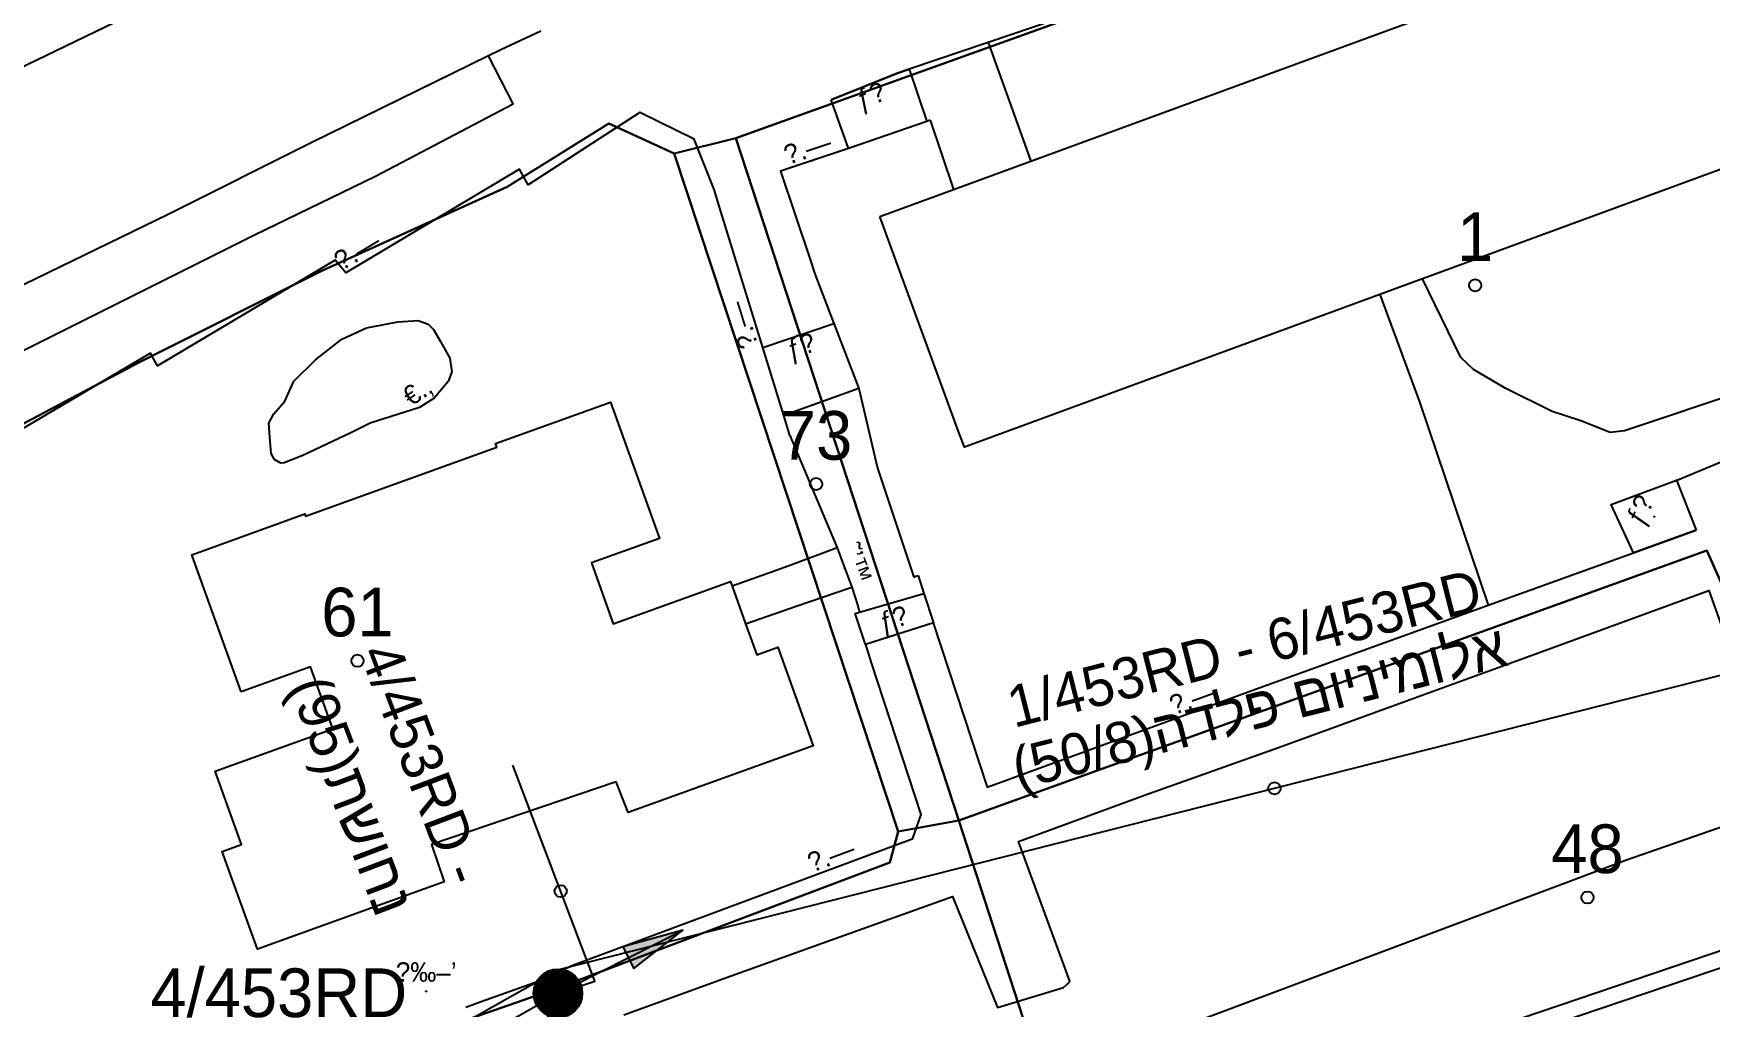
# Model space of a CAD drawing. Header units: metres. Extents: x 218299 to 220222, y 572714 to 574340.
# Drawn here: x 219488.6 to 219557.5, y 573812.2 to 573852.3 of the extents above; entities that cross this region are included whole.
import ezdxf
from ezdxf.enums import TextEntityAlignment as Align

# ---------------------------------------------------------------- set-up
doc = ezdxf.new("R2010")
doc.units = ezdxf.units.M
doc.header["$MEASUREMENT"] = 0
for name, color, linetype in [('1602', 44, 'Continuous'), ('1603', 44, 'Continuous'), ('6011', 10, 'Continuous'), ('6021', 110, 'Continuous'), ('6031', 254, 'Continuous'), ('6151', 102, 'CABLEUNDEXIST03'), ('6360', 7, 'Continuous'), ('6541', 7, 'Continuous'), ('6561', 7, 'Continuous'), ('6902', 1, 'Continuous'), ('6910', 102, 'Continuous'), ('A_POINTS', 2, 'Continuous'), ('M2200', 253, 'Continuous'), ('M2401', 7, 'Continuous'), ('M2404', 7, 'Continuous'), ('M2407', 253, 'Continuous'), ('M2408', 253, 'Continuous'), ('M2412', 253, 'Continuous'), ('M2420', 253, 'Continuous'), ('M2602', 253, 'Continuous'), ('M2605', 253, 'Continuous'), ('M2612', 253, 'Continuous'), ('M2804', 253, 'Continuous')]:
    doc.layers.add(name, color=color, linetype=linetype)
doc.styles.add('HEBTXT', font='HEBTXT')
doc.styles.add('MAVAT_HEBTXT', font='HEBTXT')
doc.linetypes.add('CABLEUNDEXIST03', pattern='A,3.5,[222,elecad.shx,S=0.01,R=0,X=0,Y=0],1.5', length=5)

# ---------------------------------------------------------------- blocks, each defined once
blk = doc.blocks.new('6910')
at = {"layer": 'A_POINTS'}
blk.add_circle((0, 0), 0.25, dxfattribs=at)
at = {"color": 0, "style": 'HEBTXT', "flags": 1}
blk.add_attdef('CODE', (-2.918, 6.399), '', height=1.7, dxfattribs=at)
at = {"color": 0, "style": 'HEBTXT'}
for tag, p in [('PATH', (0.169, 4.708)), ('HTCH', (0.169, 2.708))]:
    blk.add_attdef(tag, text='', height=1.7, dxfattribs=at).set_placement(p, align=Align.MIDDLE_CENTER)
blk = doc.blocks.new('6902')
at = {"layer": 'A_POINTS'}
blk.add_circle((0, 0), 0.25, dxfattribs=at)
at = {"color": 0, "style": 'HEBTXT', "flags": 1}
blk.add_attdef('CODE', (-2.918, 6.399), '', height=1.7, dxfattribs=at)
at = {"color": 0, "style": 'HEBTXT'}
for tag, p in [('PATH', (0.169, 4.708)), ('HTCH', (0.169, 2.708))]:
    blk.add_attdef(tag, text='', height=1.7, dxfattribs=at).set_placement(p, align=Align.MIDDLE_CENTER)
blk = doc.blocks.new('6360')
at = {"color": 0, "const_width": 1}
blk.add_lwpolyline([(-0.5, 0, 1), (0.5, 0, 1)], format="xyb", close=True, dxfattribs=at)
at = {"color": 0}
blk.add_circle((0, 0), 1, dxfattribs=at)
at = {"color": 0, "style": 'HEBTXT'}
blk.add_attdef('POLE_NUM', (1.8, 2.408), '', height=2, dxfattribs=at)
at = {"color": 0, "style": 'HEBTXT', "flags": 1}
blk.add_attdef('MAP_TYPE', (1.817, -0.394), '', height=2, dxfattribs=at)
blk = doc.blocks.new('6541')
at = {"color": 0}
blk.add_lwpolyline([(0.75, -0.002), (5.75, -0.002), (3.25, 0.498), (3.25, -0.502), (5.75, -0.002)], dxfattribs=at)
blk.add_solid([(3.25, -0.502), (3.25, 0.498), (5.75, -0.002)], dxfattribs=at)
blk = doc.blocks.new('6561')
at = {"color": 0}
blk.add_line((0, 0), (-1.62, -3.72), dxfattribs=at)
at = {"color": 0, "flags": 128}
for points in [[(-2.812, -3.202), (-0.519, -4.199)], [(-2.718, -4.061), (-1.185, -4.727)], [(-2.624, -4.919), (-1.851, -5.255)]]:
    blk.add_lwpolyline(points, dxfattribs=at)
at = {"color": 0, "style": 'HEBTXT'}
for tag, p in [('TYPE', (1.691, -1.644)), ('DESC', (1.691, -4.209))]:
    blk.add_attdef(tag, p, '', height=1.5, dxfattribs=at)
blk = doc.blocks.new('1603')
at = {"layer": 'A_POINTS'}
blk.add_circle((0, 0), 0.25, dxfattribs=at)
at = {"color": 0, "style": 'HEBTXT'}
blk.add_attdef('PARCEL_NUM', text='', height=2, dxfattribs=at).set_placement((0, 1), align=Align.CENTER)
at = {"color": 0, "style": 'HEBTXT', "flags": 1}
blk.add_attdef('LOT_NUM', text='', height=2, dxfattribs=at).set_placement((0, -2.5), align=Align.CENTER)
blk = doc.blocks.new('M2804')
blk.add_circle((0, 0), 0.025)
at = {"style": 'MAVAT_HEBTXT'}
blk.add_attdef('NAME', text='', height=0.8, dxfattribs=at).set_placement((0, 1.59), align=Align.MIDDLE)
blk = doc.blocks.new('M2412')
blk.add_circle((0, 0), 0.025)
at = {"style": 'MAVAT_HEBTXT'}
blk.add_attdef('NAME', text='', height=0.8, dxfattribs=at).set_placement((0, 1.59), align=Align.MIDDLE)
blk = doc.blocks.new('M2602')
blk.add_circle((0, 0), 0.025)
at = {"style": 'MAVAT_HEBTXT'}
blk.add_attdef('NAME', text='', height=0.8, dxfattribs=at).set_placement((0, 1.59), align=Align.MIDDLE)
blk = doc.blocks.new('M2605')
blk.add_circle((0, 0), 0.025)
at = {"style": 'MAVAT_HEBTXT'}
blk.add_attdef('NAME', text='', height=0.8, dxfattribs=at).set_placement((0, 1.59), align=Align.MIDDLE)
blk = doc.blocks.new('M2612')
blk.add_circle((0, 0), 0.025)
at = {"style": 'MAVAT_HEBTXT'}
blk.add_attdef('NAME', text='', height=0.8, dxfattribs=at).set_placement((0, 1.59), align=Align.MIDDLE)
blk = doc.blocks.new('111')
at = {"layer": 'M2200'}
for points in [[(219523.399, 573844.745, 604.575), (219562.303, 573859.024, 604.477), (219564.886, 573859.972, 604.47), (219564.886, 573859.972, 604.47), (219564.886, 573859.972, 604.47), (219568.364, 573850.496, 604.575), (219568.032, 573850.374, 604.574), (219565.97, 573849.617, 604.569), (219546.423, 573842.443, 604.519), (219545.709, 573842.181, 604.518), (219543.953, 573841.537, 604.513), (219526.877, 573835.269, 604.47), (219526.639, 573835.916, 604.477)], [(219497.153, 573825.214, 608.22), (219495.124, 573830.85, 608.22), (219499.771, 573832.523, 608.115), (219499.801, 573832.439, 608.115), (219507.667, 573835.271, 608.22), (219507.612, 573835.424, 608.22), (219512.331, 573837.123, 608.01), (219514.349, 573831.519, 608.115), (219511.548, 573830.511, 608.22), (219512.448, 573828.011, 608.115), (219517.262, 573829.744, 608.115), (219517.33, 573829.556, 608.115), (219517.884, 573828.015, 608.115), (219518.344, 573826.739, 608.115), (219519.21, 573827.05, 608.115), (219520.67, 573822.995, 608.115), (219513.062, 573820.256, 608.115), (219512.564, 573821.515, 608.264), (219504.974, 573818.939, 608.159), (219505.498, 573817.408, 608.115), (219497.825, 573814.646, 608.115), (219496.38, 573818.657, 608.22), (219497.177, 573818.944, 608.22), (219496.093, 573821.955, 608.22), (219500.922, 573823.694, 608.115), (219500.005, 573826.24, 608.115)]]:
    blk.add_polyline3d(points, close=True, dxfattribs=at)
at = {"layer": 'M2401'}
for points in [[(219509.466, 573852.358, 592.209), (219507.822, 573851.592, 592.209), (219507.322, 573851.347, 592.209), (219500.038, 573847.773, 592.209), (219494.155, 573844.83, 592.209), (219487.759, 573841.725, 592.209)], [(219512.887, 573811.949, 592.209), (219517.3, 573813.547, 592.209), (219521.766, 573815.154, 592.209), (219526.394, 573816.803, 592.209), (219528.234, 573812.241, 592.209), (219530.949, 573813.07, 592.209), (219531.12, 573813.221, 592.209), (219531.217, 573813.324, 592.209), (219529.096, 573819.059, 592.209), (219534.275, 573820.964, 592.209), (219539.787, 573822.922, 592.209), (219545.041, 573824.844, 592.209), (219549.866, 573826.595, 592.209), (219557.477, 573829.381, 592.209), (219558.751, 573825.821, 592.209)]]:
    blk.add_polyline3d(points, dxfattribs=at)
at = {"layer": 'M2404'}
for points in [[(219509.466, 573852.358, 592.209), (219507.822, 573851.592, 592.209), (219507.322, 573851.347, 592.209), (219500.038, 573847.773, 592.209), (219494.155, 573844.83, 592.209), (219487.759, 573841.725, 592.209)], [(219512.887, 573811.949, 592.209), (219517.3, 573813.547, 592.209), (219521.766, 573815.154, 592.209), (219526.394, 573816.803, 592.209), (219528.234, 573812.241, 592.209), (219530.949, 573813.07, 592.209), (219531.12, 573813.221, 592.209), (219531.217, 573813.324, 592.209), (219529.096, 573819.059, 592.209), (219534.275, 573820.964, 592.209), (219539.787, 573822.922, 592.209), (219545.041, 573824.844, 592.209), (219549.866, 573826.595, 592.209), (219557.477, 573829.381, 592.209), (219558.751, 573825.821, 592.209)]]:
    blk.add_polyline3d(points, dxfattribs=at)
at = {"layer": 'M2407'}
for points in [[(219527.856, 573851.896, 592.486), (219529.609, 573847.025, 592.486)], [(219525.468, 573848.704, 592.696), (219526.432, 573845.858, 592.696)], [(219558.999, 573837.609, 593.34), (219554.012, 573835.946, 593.34), (219553.422, 573835.865, 593.34), (219552.206, 573836.352, 593.34), (219551.035, 573836.729, 593.34), (219549.108, 573837.688, 593.34), (219547.797, 573838.46, 593.34), (219547.274, 573838.955, 593.13), (219545.709, 573842.181, 593.13)], [(219543.953, 573841.537, 593.13), (219545.577, 573837.126, 593.13), (219548.403, 573828.774, 593.13)], [(219522.538, 573837.674, 593.049), (219523.298, 573834.463, 593.049)], [(219519.71, 573835.742, 593.049), (219521.65, 573831.128, 593.147), (219521.65, 573831.128, 593.147)], [(219523.298, 573834.463, 593.049), (219523.332, 573834.319, 593.049), (219524.796, 573829.929, 593.049)], [(219521.65, 573831.128, 593.154), (219519.635, 573830.382, 593.234)], [(219519.635, 573830.382, 593.234), (219518.998, 573830.147, 593.259), (219517.33, 573829.556, 593.259)], [(219519.965, 573828.729, 593.149), (219522.206, 573829.498, 593.257)], [(219522.206, 573829.498, 593.257), (219522.247, 573829.512, 593.259), (219522.247, 573829.512, 593.259), (219522.402, 573829.045, 593.259)], [(219524.796, 573829.929, 593.044), (219524.888, 573829.962, 593.044), (219524.98, 573829.996, 593.044), (219524.98, 573829.996, 593.044)], [(219517.884, 573828.015, 593.049), (219519.965, 573828.729, 593.149)], [(219522.402, 573829.045, 593.259), (219522.474, 573828.826, 593.259)], [(219522.474, 573828.826, 593.254), (219522.572, 573828.487, 593.254)]]:
    blk.add_polyline3d(points, dxfattribs=at)
at = {"layer": 'M2408'}
blk.add_polyline3d([(219447.905, 573818.563, 590.502), (219461.278, 573825.586, 590.502), (219465.95, 573827.963, 590.502), (219468.61, 573829.317, 590.502), (219468.933, 573829.481, 590.502), (219474.503, 573832.306, 590.502), (219476.121, 573833.156, 590.502), (219478.112, 573834.203, 590.502), (219478.151, 573834.224, 590.502), (219483.245, 573836.895, 590.502), (219483.798, 573837.154, 590.502), (219484.769, 573837.608, 590.502), (219487.462, 573838.868, 590.502), (219488.499, 573839.386, 590.502), (219497.674, 573843.975, 590.502), (219502.682, 573846.41, 590.502), (219508.34, 573849.376, 590.502), (219507.322, 573851.347, 590.502)], dxfattribs=at)
at = {"layer": 'M2412'}
for points in [[(219521.4, 573849.544, 591.762), (219524.133, 573850.637, 592.602), (219524.607, 573850.798, 592.707), (219525.332, 573848.657, 592.707), (219522.115, 573847.543, 591.867)], [(219518.592, 573839.369, 591.684), (219521.516, 573840.351, 591.684), (219522.538, 573837.674, 592.314), (219519.453, 573836.576, 592.524)], [(219556.952, 573831.862, 594.337), (219554.378, 573830.932, 593.392), (219553.457, 573832.919, 593.392), (219556.137, 573833.906, 594.337)], [(219525.603, 573828.05, 593.812), (219522.812, 573827.167, 593.812), (219522.394, 573828.435, 593.287), (219522.572, 573828.487, 593.281), (219525.215, 573829.262, 593.182), (219525.215, 573829.262, 593.182)]]:
    blk.add_polyline3d(points, close=True, dxfattribs=at)
at = {"layer": 'M2420'}
for points in [[(219370.2, 573784.62), (219396.432, 573802.202), (219433.17, 573821.977), (219436.623, 573823.936), (219472.687, 573843.427), (219514.397, 573863.58), (219554.394, 573881.22), (219564.315, 573885.503), (219567.982, 573886.813)], [(219452.41, 573726.81), (219451.2, 573729.12), (219448.7, 573736.88), (219449.3, 573747.5), (219452.5, 573760.62), (219460.41, 573771.81), (219469, 573778.5), (219476.7, 573784.38), (219493.41, 573794), (219516.3, 573804.12), (219554.09, 573818.31), (219580.297, 573827.43), (219581.219, 573827.842), (219582.058, 573828.404), (219582.789, 573829.101), (219583.392, 573829.912), (219583.848, 573830.813), (219584.145, 573831.779), (219584.273, 573832.781), (219584.23, 573833.79), (219584.015, 573834.777)]]:
    blk.add_lwpolyline(points, dxfattribs=at)
at = {"layer": 'M2602'}
for points in [[(219499.323, 573837.974, 592.027), (219500.207, 573838.852, 592.027), (219501.291, 573839.7, 592.027), (219502.307, 573840.171, 592.027), (219503.597, 573840.417, 592.027), (219504.43, 573840.48, 592.087), (219504.836, 573840.322, 592.132), (219505.059, 573840.107, 592.173), (219505.348, 573839.608, 592.237), (219505.726, 573838.926, 592.237), (219505.82, 573838.364, 592.237), (219505.663, 573837.972, 592.265), (219505.085, 573837.287, 592.342), (219504.492, 573836.895, 592.342), (219502.463, 573836.25, 592.342), (219501.667, 573835.859, 592.342), (219499.688, 573834.927, 592.237), (219498.928, 573834.621, 592.237), (219498.791, 573834.608, 592.237), (219498.521, 573834.767, 592.237), (219498.386, 573835.008, 592.218), (219498.351, 573835.5, 592.132), (219498.291, 573836.256, 592.027), (219498.5, 573836.636, 592.027), (219498.951, 573837.159, 592.027), (219499.323, 573837.974, 592.027)], [(219524.98, 573829.996, 594.337), (219525.215, 573829.262, 594.337)]]:
    blk.add_polyline3d(points, dxfattribs=at)
at = {"layer": 'M2605'}
for points in [[(219541.357, 573856.768, 592.693), (219531.46, 573853.115, 592.693), (219527.856, 573851.896, 592.693), (219524.607, 573850.798, 592.693), (219524.133, 573850.637, 592.693), (219524.133, 573850.637, 592.693), (219521.4, 573849.544, 591.853), (219521.4, 573849.544, 591.853)], [(219516.817, 573845.132, 592.318), (219516.592, 573845.862, 592.273), (219515.778, 573847.926, 592.273), (219513.537, 573849.018, 592.273), (219508.954, 573846.047, 592.063), (219508.592, 573846.694, 592.063), (219501.454, 573842.431, 591.853), (219501.022, 573842.955, 591.853), (219493.723, 573838.617, 591.433), (219493.429, 573839.138, 591.433), (219486.487, 573835.031, 591.433), (219486.127, 573834.818, 591.433)], [(219525.468, 573848.704, 593.113), (219525.332, 573848.657, 593.113), (219522.115, 573847.543, 593.113), (219519.32, 573846.612, 593.154), (219520.53, 573843.015, 593.154)], [(219519.71, 573835.742, 592.903), (219519.453, 573836.576, 592.851), (219518.592, 573839.369, 592.677), (219516.817, 573845.132, 592.318)], [(219520.53, 573843.015, 593.154), (219520.752, 573842.353, 593.154), (219521.516, 573840.351, 593.109), (219522.538, 573837.674, 593.049), (219522.538, 573837.674, 593.049)], [(219553.457, 573832.919, 593.227), (219556.137, 573833.906, 594.256), (219556.192, 573833.926, 594.277), (219558.165, 573834.742, 594.277), (219558.165, 573834.742, 594.277), (219560.993, 573827.195, 594.487), (219564.337, 573828.442, 594.487)], [(219525.602, 573828.05, 593.857), (219527.812, 573821.292, 593.857), (219538.844, 573825.32, 594.067), (219548.403, 573828.774, 594.289), (219554.378, 573830.932, 594.428), (219556.952, 573831.862, 594.487)], [(219522.812, 573827.167, 593.727), (219523.052, 573826.409, 593.812), (219525.084, 573820.18, 593.917), (219524.737, 573819.167, 593.897), (219510.744, 573813.957, 593.989), (219510.551, 573813.858, 593.989)], [(219510.551, 573813.858, 593.989), (219509.791, 573813.468, 593.989)], [(219509.791, 573813.468, 593.953), (219507.017, 573812.473, 593.953)], [(219507.017, 573812.473, 593.953), (219506.386, 573812.246, 593.953)]]:
    blk.add_polyline3d(points, dxfattribs=at)
at = {"layer": 'M2612'}
for points in [[(219521.65, 573831.128, 593.473), (219521.88, 573830.507, 593.473)], [(219521.88, 573830.507, 593.473), (219522.247, 573829.512, 593.473)]]:
    blk.add_polyline3d(points, dxfattribs=at)
at = {"layer": 'M2412'}
ref = blk.add_blockref('M2412', (219522.856, 573850.127), dxfattribs=dict(at, xscale=0.5, yscale=0.5, zscale=0.5))
ref.add_attrib('NAME', 'ƒ\x8e', dxfattribs={"layer": '0', "height": 0.8, "rotation": 21.80196, "style": 'MAVAT_HEBTXT'}).set_placement((219523.06, 573849.616), align=Align.MIDDLE)
ref = blk.add_blockref('M2412', (219520.006, 573839.844), dxfattribs=dict(at, xscale=0.4999999999999993, yscale=0.4999999999999993, zscale=0.4999999999999993, rotation=270.0028184434059))
ref.add_attrib('NAME', 'ƒ\x8e', dxfattribs={"layer": '0', "height": 0.8, "rotation": 19.64036, "style": 'MAVAT_HEBTXT'}).set_placement((219520.19, 573839.326), align=Align.MIDDLE)
ref = blk.add_blockref('M2412', (219555.23, 573832.413), dxfattribs=dict(at, xscale=0.5, yscale=0.5, zscale=0.5))
ref.add_attrib('NAME', 'ƒ\x8e', dxfattribs={"layer": '0', "height": 0.8, "rotation": 65.21639, "style": 'MAVAT_HEBTXT'}).set_placement((219554.73, 573832.643), align=Align.MIDDLE)
ref = blk.add_blockref('M2412', (219524.161, 573827.594), dxfattribs=dict(at, xscale=0.5, yscale=0.5, zscale=0.5, rotation=313.1183977727042))
ref.add_attrib('NAME', 'ƒ\x8e', dxfattribs={"layer": '0', "height": 0.8, "rotation": 18.33478, "style": 'MAVAT_HEBTXT'}).set_placement((219523.988, 573828.116), align=Align.MIDDLE)
at = {"layer": 'M2602'}
ref = blk.add_blockref('M2602', (219504.729, 573837.052), dxfattribs=dict(at, xscale=0.5, yscale=0.5, zscale=0.5))
ref.add_attrib('NAME', '€.‚', dxfattribs={"layer": '0', "height": 0.8, "rotation": 33.4256, "style": 'MAVAT_HEBTXT'}).set_placement((219504.426, 573837.511), align=Align.MIDDLE)
at = {"layer": 'M2605'}
ref = blk.add_blockref('M2605', (219520.6, 573847.038), dxfattribs=dict(at, xscale=0.5, yscale=0.5, zscale=0.5))
ref.add_attrib('NAME', '\x9a.—', dxfattribs={"layer": '0', "height": 0.8, "rotation": 18.42295, "style": 'MAVAT_HEBTXT'}).set_placement((219520.426, 573847.56), align=Align.MIDDLE)
ref = blk.add_blockref('M2605', (219502.2, 573842.876), dxfattribs=dict(at, xscale=0.5, yscale=0.5, zscale=0.5))
ref.add_attrib('NAME', '\x9a.—', dxfattribs={"layer": '0', "height": 0.8, "rotation": 30.85028, "style": 'MAVAT_HEBTXT'}).set_placement((219501.918, 573843.348), align=Align.MIDDLE)
ref = blk.add_blockref('M2605', (219518.263, 573840.437), dxfattribs=dict(at, xscale=0.5, yscale=0.5, zscale=0.5))
ref.add_attrib('NAME', '\x9a.—', dxfattribs={"layer": '0', "height": 0.8, "rotation": 107.12272, "style": 'MAVAT_HEBTXT'}).set_placement((219517.738, 573840.275), align=Align.MIDDLE)
ref = blk.add_blockref('M2605', (219536.458, 573824.449), dxfattribs=dict(at, xscale=0.5, yscale=0.5, zscale=0.5))
ref.add_attrib('NAME', '\x9a.—', dxfattribs={"layer": '0', "height": 0.8, "rotation": 19.86371, "style": 'MAVAT_HEBTXT'}).set_placement((219536.271, 573824.966), align=Align.MIDDLE)
ref = blk.add_blockref('M2605', (219521.586, 573817.994), dxfattribs=dict(at, xscale=0.5, yscale=0.5, zscale=0.5))
ref.add_attrib('NAME', '\x9a.—', dxfattribs={"layer": '0', "height": 0.8, "rotation": 20.42182, "style": 'MAVAT_HEBTXT'}).set_placement((219521.394, 573818.509), align=Align.MIDDLE)
at = {"layer": 'M2612'}
ref = blk.add_blockref('M2612', (219521.956, 573830.301), dxfattribs=dict(at, xscale=0.5, yscale=0.5, zscale=0.5))
ref.add_attrib('NAME', '˜’™', dxfattribs={"layer": '0', "height": 0.8, "rotation": 290.26816, "style": 'MAVAT_HEBTXT'}).set_placement((219522.472, 573830.492), align=Align.MIDDLE)
at = {"layer": 'M2804'}
ref = blk.add_blockref('M2804', (219504.762, 573812.91, 599.533), dxfattribs=dict(at, xscale=0.5, yscale=0.5, zscale=0.5))
ref.add_attrib('NAME', '\x8d‰–’', dxfattribs={"layer": '0', "height": 0.8, "style": 'MAVAT_HEBTXT'}).set_placement((219504.762, 573813.706, 599.533), align=Align.MIDDLE)

msp = doc.modelspace()

# ---------------------------------------------------------------- linework, layer by layer
at = {"layer": '1602'}
for points in [[(219629.6008, 573897.0841), (219600.7674, 573886.3565), (219602.5918, 573881.4068), (219588.3645, 573876.1595), (219585.1361, 573872.2426), (219575.8549, 573867.7183), (219569.9373, 573864.7211), (219567.3794, 573863.4936), (219560.1044, 573860.9779), (219559.4239, 573863.0522), (219517.4802, 573847.9617), (219514.9496, 573847.3377), (219512.2706, 573848.5711), (219508.0896, 573845.9717), (219500.4992, 573842.5257), (219492.983, 573838.7615), (219485.5434, 573834.8373), (219478.089, 573831.1835), (219477.9355, 573831.5034), (219470.5122, 573827.388), (219462.9933, 573823.4652), (219455.5538, 573819.5411), (219447.67, 573815.7196)], [(219490.8305, 573806.3048), (219509.9292, 573812.9603), (219523.8142, 573818.2081), (219524.1521, 573819.4712), (219526.6475, 573819.9286), (219529.2764, 573811.8286)]]:
    msp.add_lwpolyline(points, dxfattribs=at)
for points in [[(219557.3921, 573831.0223), (219526.6475, 573819.9286), (219517.4802, 573847.9617), (219559.4239, 573863.0522), (219560.1044, 573860.9779), (219567.3794, 573863.4936), (219576.7781, 573836.8621), (219573.5888, 573830.9671), (219559.6887, 573825.8269)], [(219523.8142, 573818.2081), (219509.9292, 573812.9603), (219490.8305, 573806.3048), (219488.5837, 573807.3565), (219478.089, 573831.1835), (219485.5434, 573834.8373), (219492.983, 573838.7615), (219500.4992, 573842.5257), (219508.0896, 573845.9717), (219512.2706, 573848.5711), (219514.9496, 573847.3377), (219524.1521, 573819.4712)], [(219524.1521, 573819.4712), (219514.9496, 573847.3377), (219517.4802, 573847.9617), (219526.6475, 573819.9286)], [(219564.8411, 573814.9336), (219566.5792, 573809.673), (219563.1466, 573808.301), (219533.8659, 573797.7299), (219531.3002, 573805.5613), (219529.2764, 573811.8286), (219526.6475, 573819.9286), (219557.3921, 573831.0223), (219559.6887, 573825.8269), (219573.5888, 573830.9671), (219576.7781, 573836.8621), (219578.5968, 573831.6796), (219581.7829, 573822.828), (219583.6744, 573817.2478), (219577.5265, 573819.5091)]]:
    msp.add_lwpolyline(points, close=True, dxfattribs=at)
at = {"layer": '6011'}
msp.add_lwpolyline([(219601.7369, 573831.6625), (219559.1325, 573826.1937), (219510.1919, 573813.795), (219471.0763, 573791.6965), (219436.0806, 573761.3203)], dxfattribs=at)
at = {"layer": '6021'}
for points in [[(219631.2386, 573747.104), (219630.113, 573749.8324), (219628.4449, 573753.9266), (219613.8151, 573789.8342), (219601.0853, 573830.4068), (219568.5579, 573817.4429), (219530.1644, 573804.4662)], [(219436.6858, 573760.1222), (219439.2856, 573762.4158), (219447.6145, 573769.7638), (219471.54, 573790.877), (219510.1747, 573812.8254)]]:
    msp.add_lwpolyline(points, dxfattribs=at)
at = {"layer": '6031'}
msp.add_lwpolyline([(219627.2722, 573754.3666), (219626.9654, 573755.1294), (219613.1016, 573789.6031), (219599.8041, 573831.0792), (219568.3345, 573818.0944), (219529.6549, 573804.9783), (219531.1892, 573799.5838), (219536.5147, 573780.8595)], dxfattribs=at)
at = {"layer": '6151', "color": 5}
msp.add_lwpolyline([(219510.1747, 573812.8254), (219511.6873, 573813.331), (219508.3228, 573822.2047)], dxfattribs=at)

# ---------------------------------------------------------------- block references
msp.add_blockref('111', (0, 0))
at = {"layer": '1603'}
for p, values in [((219547.8677, 573841.9183), {'PARCEL_NUM': '1'}), ((219520.7829, 573833.7529), {'PARCEL_NUM': '73'}), ((219501.9361, 573826.4927), {'PARCEL_NUM': '61'}), ((219552.4849, 573816.7679), {'PARCEL_NUM': '48'})]:
    msp.add_blockref('1603', p, dxfattribs=at).add_auto_attribs(values)
at = {"layer": '6360'}
ref = msp.add_blockref('6360', (219510.1747, 573812.8254), dxfattribs=at)
ref.add_attrib('POLE_NUM', '4/453RD', (219493.4273, 573811.8507), dxfattribs={"layer": '0', "color": 0, "height": 2, "style": 'HEBTXT'})
at = {"layer": '6541', "rotation": 26.86338761999171}
msp.add_blockref('6541', (219510.1747, 573812.8254), dxfattribs=at)
at = {"layer": '6561'}
msp.add_blockref('6561', (219510.1747, 573812.8254), dxfattribs=at)
at = {"layer": '6902'}
ref = msp.add_blockref('6902', (219539.6182, 573821.2499), dxfattribs=dict(at, rotation=14.2163))
ref.add_attrib('PATH', '1/453RD - 6/453RD', dxfattribs={"layer": '0', "color": 0, "height": 1.7, "rotation": 14.2163, "style": 'HEBTXT'}).set_placement((219538.3772, 573827.0065), align=Align.MIDDLE_CENTER)
ref.add_attrib('HTCH', '(50/8)הדלפ םוינימולא', dxfattribs={"layer": '0', "color": 0, "height": 1.7, "rotation": 14.2163, "style": 'HEBTXT'}).set_placement((219538.9912, 573824.5831), align=Align.MIDDLE_CENTER)
at = {"layer": '6910', "color": 5}
ref = msp.add_blockref('6910', (219510.2878, 573817.0222), dxfattribs=dict(at, rotation=290.7644))
ref.add_attrib('PATH', '4/453RD - ', dxfattribs={"layer": '0', "color": 0, "height": 1.7, "rotation": 290.7644, "style": 'HEBTXT'}).set_placement((219504.7512, 573821.973), align=Align.MIDDLE_CENTER)
ref.add_attrib('HTCH', '(95)תשוחנ', dxfattribs={"layer": '0', "color": 0, "height": 1.7, "rotation": 290.7644, "style": 'HEBTXT'}).set_placement((219501.7131, 573820.9608), align=Align.MIDDLE_CENTER)

doc.saveas('drawing.dxf')
